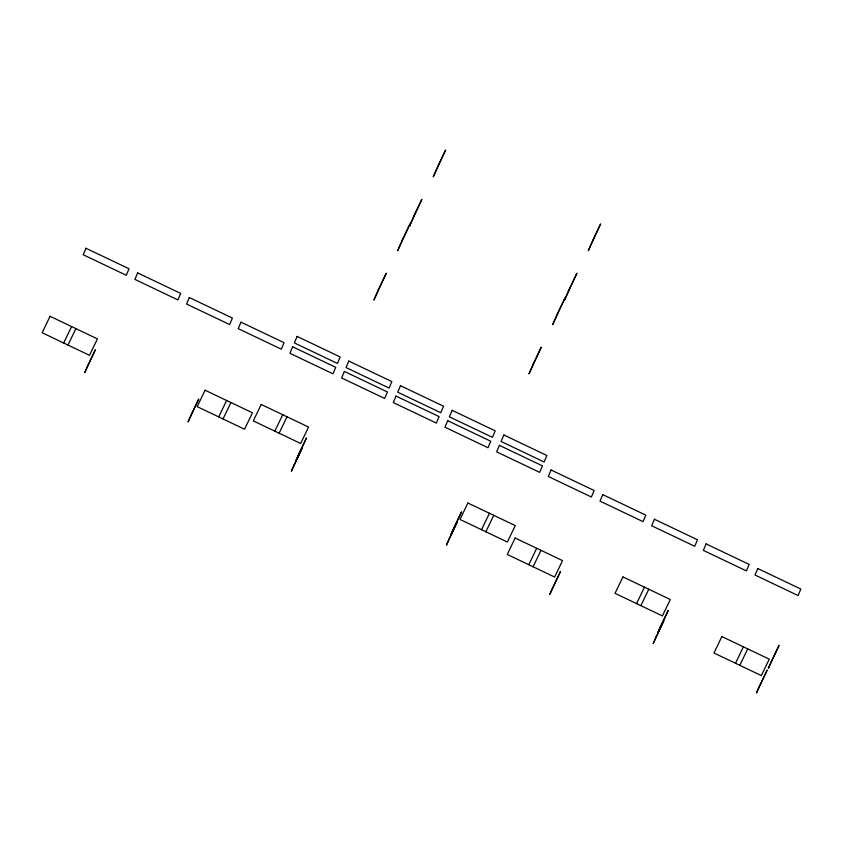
<?xml version="1.0" encoding="UTF-8"?>
<svg xmlns="http://www.w3.org/2000/svg" width="843" height="843" viewBox="0 0 843 843"><rect width="100%" height="100%" fill="white"/><g stroke="black" fill="none" stroke-linecap="round" stroke-linejoin="round"><path stroke-width="1.26" d="M63.678 342.996L71.592 326.568M67.988 345.05L75.902 328.622M218.716 416.906L226.63 400.478M223.026 418.96L230.929 402.532M274.818 431.163L282.732 414.735M279.128 433.207L287.041 416.779M481.532 529.699L489.446 513.271M485.842 531.754L493.756 515.326M528.782 564.715L536.696 548.298M533.092 566.77L540.995 550.342M636.57 603.609L644.474 587.181M640.87 605.664L648.783 589.236M735.496 663.262L743.4 646.834M739.796 665.317L747.709 648.889M85.975 248.263L83.204 254.744L126.271 275.282L129.042 268.791L85.975 248.263M87.472 366.199L84.7 372.69L95.375 349.771L87.472 366.199M137.651 272.9L134.88 279.381L177.947 299.918L180.718 293.427L137.651 272.9M189.327 297.526L186.566 304.017L229.623 324.555L232.394 318.064L189.327 297.526M190.824 415.473L188.052 421.964L198.737 399.045L190.824 415.473M241.003 322.163L238.242 328.654L281.309 349.181L284.07 342.701L241.003 322.163M292.69 346.8L289.918 353.291L332.985 373.818L335.746 367.337L292.69 346.8M297.115 336.42L294.344 342.911L337.411 363.438L340.182 356.947L297.115 336.42M294.175 464.746L291.415 471.237L302.089 448.318L294.175 464.746M298.612 454.366L295.84 460.858L306.515 437.939L298.612 454.366M378.359 289.665L373.934 300.055L386.273 273.237L378.359 289.665M344.365 371.436L341.594 377.927L384.661 398.454L387.432 391.974L344.365 371.436M348.791 361.057L346.02 367.548L389.087 388.075L391.858 381.584L348.791 361.057M402.09 240.392L397.664 250.771L410.004 223.964L402.09 240.392M413.966 215.745L409.529 226.124L421.869 199.317L413.966 215.745M437.696 166.471L433.27 176.851L445.61 150.043L437.696 166.471M396.041 396.073L393.27 402.564L436.337 423.091L439.108 416.611L396.041 396.073M400.467 385.694L397.706 392.185L440.763 412.712L443.534 406.221L400.467 385.694M447.717 420.71L444.956 427.201L488.013 447.728L490.784 441.237L447.717 420.71M452.143 410.33L449.382 416.821L492.449 437.348L495.21 430.857L452.143 410.33M449.214 538.656L446.442 545.147L457.127 522.228L449.214 538.656M453.639 528.276L450.868 534.757L461.553 511.849L453.639 528.276M533.387 363.575L528.961 373.955L541.301 347.147L533.387 363.575M499.393 445.346L496.632 451.837L539.689 472.365L542.46 465.873L499.393 445.346M503.829 434.967L501.058 441.458L544.125 461.985L546.886 455.494L503.829 434.967M557.128 314.291L552.702 324.681L565.042 297.874L557.128 314.291M568.993 289.655L564.568 300.034L576.907 273.227L568.993 289.655M592.734 240.371L588.298 250.761L600.637 223.943L592.734 240.371M551.08 469.983L548.308 476.474L591.375 497.001L594.136 490.51L551.08 469.983M552.565 587.929L549.794 594.42L560.479 571.501L552.565 587.929M602.756 494.62L599.984 501.111L643.051 521.638L645.812 515.147L602.756 494.62M654.431 519.256L651.66 525.747L694.727 546.275L697.498 539.783L654.431 519.256M655.917 637.203L653.156 643.694L663.831 620.775L655.917 637.203M660.354 626.813L657.582 633.304L668.267 610.395L660.354 626.813M706.107 543.893L703.336 550.384L746.403 570.911L749.174 564.42L706.107 543.893M757.783 568.53L755.022 575.021L798.079 595.548L800.85 589.057L757.783 568.53M759.28 686.476L756.508 692.957L767.193 670.048L759.28 686.476M771.145 661.829L768.373 668.32L779.058 645.401L771.145 661.829M50.064 316.304L42.15 332.732L89.516 355.314L97.43 338.886L50.064 316.304M205.091 390.214L197.188 406.642L244.554 429.224L252.468 412.796L205.091 390.214M261.204 404.461L253.29 420.889L300.656 443.471L308.57 427.053L261.204 404.461M467.907 503.008L460.004 519.436L507.37 542.017L515.284 525.589L467.907 503.008M515.157 538.024L507.254 554.452L554.62 577.034L562.534 560.616L515.157 538.024M622.945 576.918L615.032 593.346L662.408 615.927L670.311 599.499L622.945 576.918M721.871 636.57L713.958 652.998L761.334 675.58L769.248 659.152L721.871 636.57"/></g></svg>
